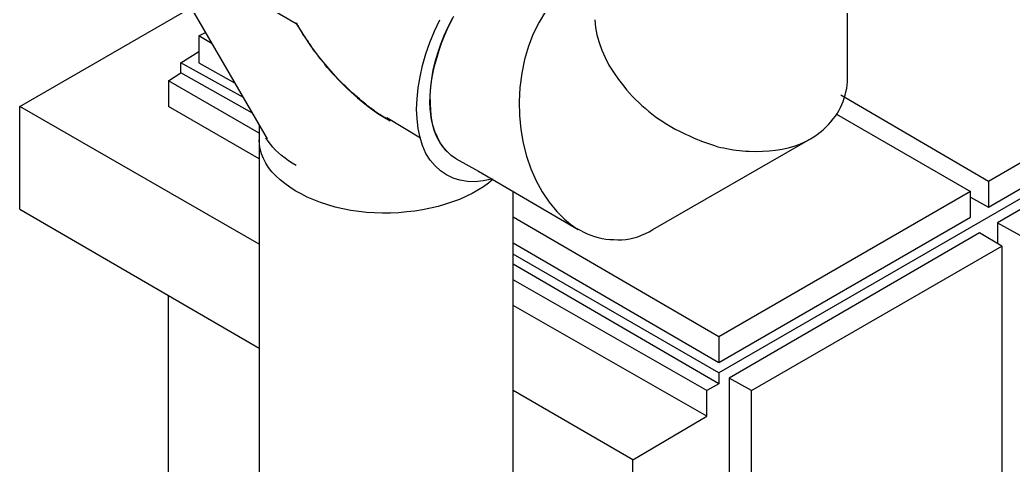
# Model space of a CAD drawing. Header units: metres. Extents: x 20 to 415, y 5 to 292.
# Drawn here: x 217.94 to 232.82, y 157.29 to 163.96 of the extents above; entities that cross this region are included whole.
import ezdxf

# ---------------------------------------------------------------- set-up
doc = ezdxf.new("R2010")
doc.units = ezdxf.units.M
doc.layers.add('ВОЗДУХОВОДЫ', color=7, linetype='Continuous')
doc.layers.add('ОБОРУДОВАНИЕ', color=8, linetype='Continuous')

msp = doc.modelspace()

# ---------------------------------------------------------------- linework, layer by layer
at = {"layer": 'ВОЗДУХОВОДЫ'}
for points in [[(220.232, 164.981), (222.076, 163.908)], [(230.34, 163.02), (230.34, 164.646)], [(220.366, 164.378), (221.64, 162.182)], [(225.813, 164.087), (225.716, 163.927), (225.63, 163.753), (225.558, 163.568), (225.5, 163.371), (225.457, 163.166), (225.428, 162.953), (225.417, 162.741), (225.422, 162.531), (225.442, 162.323), (225.478, 162.119), (225.529, 161.922), (225.594, 161.733), (225.672, 161.553), (225.763, 161.386), (225.867, 161.231), (225.982, 161.092), (226.011, 161.063), (226.04, 161.034), (226.069, 161.006), (226.097, 160.98), (226.126, 160.954), (226.155, 160.929), (226.185, 160.906), (226.217, 160.883), (226.249, 160.861), (226.283, 160.841)], [(223.434, 162.484), (223.414, 162.494), (223.395, 162.504), (223.377, 162.514), (223.36, 162.524), (223.344, 162.534), (223.328, 162.544), (223.312, 162.554), (223.296, 162.564), (223.281, 162.574), (223.266, 162.584), (223.251, 162.599), (223.234, 162.613), (223.217, 162.626), (223.2, 162.639), (223.182, 162.651), (223.165, 162.664), (223.147, 162.677), (223.13, 162.69), (223.114, 162.704), (223.098, 162.718), (223.079, 162.733), (223.06, 162.748), (223.042, 162.763), (223.024, 162.779), (223.006, 162.794), (222.989, 162.809), (222.971, 162.824), (222.953, 162.839), (222.934, 162.854), (222.914, 162.869), (222.899, 162.884), (222.884, 162.899), (222.869, 162.914), (222.854, 162.929), (222.839, 162.944), (222.824, 162.96), (222.809, 162.975), (222.793, 162.99), (222.778, 163.005), (222.763, 163.02), (222.748, 163.035), (222.733, 163.05), (222.718, 163.065), (222.703, 163.08), (222.688, 163.095), (222.673, 163.11), (222.658, 163.125), (222.643, 163.141), (222.627, 163.156), (222.612, 163.171), (222.603, 163.181), (222.594, 163.191), (222.586, 163.201), (222.578, 163.21), (222.57, 163.219), (222.563, 163.228), (222.555, 163.235), (222.547, 163.243), (222.538, 163.249), (222.529, 163.255), (222.524, 163.265), (222.518, 163.275), (222.513, 163.285), (222.507, 163.295), (222.501, 163.305), (222.495, 163.315), (222.488, 163.325), (222.48, 163.335), (222.471, 163.345), (222.462, 163.355), (222.456, 163.361), (222.45, 163.367), (222.443, 163.374), (222.436, 163.382), (222.428, 163.391), (222.42, 163.4), (222.413, 163.409), (222.406, 163.419), (222.4, 163.429), (222.394, 163.439), (222.389, 163.448), (222.383, 163.457), (222.376, 163.466), (222.369, 163.473), (222.361, 163.481), (222.353, 163.488), (222.346, 163.496), (222.339, 163.504), (222.333, 163.513), (222.327, 163.523), (222.322, 163.533), (222.317, 163.543), (222.312, 163.553), (222.306, 163.563), (222.3, 163.573), (222.294, 163.583), (222.287, 163.593), (222.279, 163.603), (222.27, 163.613), (222.26, 163.623), (222.26, 163.628), (222.259, 163.633), (222.256, 163.638), (222.254, 163.643), (222.25, 163.648), (222.246, 163.653), (222.242, 163.659), (222.237, 163.664), (222.232, 163.669), (222.227, 163.674), (222.226, 163.679), (222.225, 163.683), (222.223, 163.688), (222.221, 163.693), (222.218, 163.697), (222.216, 163.7), (222.214, 163.703), (222.212, 163.705), (222.211, 163.707), (222.21, 163.707), (222.205, 163.712), (222.2, 163.717), (222.196, 163.722), (222.191, 163.727), (222.187, 163.732), (222.184, 163.737), (222.181, 163.742), (222.178, 163.747), (222.177, 163.752), (222.177, 163.757), (222.172, 163.762), (222.168, 163.766), (222.166, 163.769), (222.164, 163.772), (222.162, 163.774), (222.161, 163.777), (222.16, 163.78), (222.16, 163.783), (222.16, 163.786), (222.16, 163.791), (222.159, 163.791), (222.158, 163.793), (222.156, 163.795), (222.154, 163.797), (222.151, 163.799), (222.149, 163.802), (222.147, 163.804), (222.145, 163.806), (222.144, 163.807), (222.143, 163.808), (222.143, 163.812), (222.141, 163.816), (222.139, 163.819), (222.137, 163.822), (222.135, 163.824), (222.132, 163.827), (222.13, 163.83), (222.128, 163.833), (222.127, 163.837), (222.126, 163.841), (222.126, 163.842), (222.125, 163.843), (222.123, 163.845), (222.12, 163.847), (222.118, 163.85), (222.116, 163.852), (222.113, 163.854), (222.111, 163.856), (222.11, 163.857), (222.11, 163.858), (222.11, 163.858), (222.11, 163.86), (222.11, 163.862), (222.11, 163.864), (222.11, 163.866), (222.11, 163.869), (222.11, 163.871), (222.11, 163.873), (222.11, 163.874), (222.11, 163.875), (222.109, 163.875), (222.108, 163.875), (222.106, 163.875), (222.104, 163.876), (222.101, 163.877), (222.099, 163.878), (222.096, 163.881), (222.095, 163.883), (222.093, 163.887), (222.093, 163.892), (222.093, 163.892), (222.093, 163.893), (222.093, 163.895), (222.093, 163.897), (222.093, 163.9), (222.093, 163.902), (222.093, 163.905), (222.093, 163.907), (222.093, 163.908), (222.093, 163.908), (222.092, 163.908), (222.091, 163.908), (222.089, 163.908), (222.087, 163.908), (222.084, 163.908), (222.082, 163.908), (222.08, 163.908), (222.078, 163.908), (222.076, 163.908), (222.076, 163.908)], [(222.076, 163.908), (222.186, 163.733), (222.303, 163.562), (222.428, 163.395), (222.56, 163.233), (222.698, 163.079), (222.844, 162.932), (222.995, 162.795), (223.153, 162.668), (223.316, 162.552), (223.484, 162.45)], [(225.009, 161.578), (224.881, 161.551), (224.758, 161.54), (224.642, 161.543), (224.531, 161.562), (224.427, 161.595), (224.33, 161.642), (224.24, 161.703), (224.159, 161.777), (224.085, 161.864), (224.02, 161.964), (223.971, 162.08), (223.932, 162.204), (223.904, 162.338), (223.888, 162.479), (223.882, 162.628), (223.888, 162.783), (223.904, 162.944), (223.932, 163.111), (223.971, 163.281), (224.02, 163.456), (224.081, 163.627), (224.15, 163.796), (224.229, 163.964)], [(224.473, 161.88), (224.419, 161.918), (224.369, 161.96), (224.321, 162.008), (224.278, 162.06), (224.238, 162.117), (224.203, 162.178), (224.171, 162.244), (224.144, 162.314), (224.122, 162.388), (224.104, 162.467), (224.092, 162.549), (224.084, 162.635), (224.081, 162.724), (224.083, 162.817), (224.09, 162.911), (224.101, 163.007), (224.116, 163.106), (224.136, 163.205), (224.16, 163.305), (224.188, 163.405), (224.22, 163.511), (224.256, 163.614), (224.296, 163.717), (224.34, 163.819), (224.387, 163.919), (224.438, 164.017)], [(224.473, 161.88), (224.405, 161.929), (224.343, 161.987), (224.286, 162.052), (224.236, 162.124), (224.192, 162.205), (224.155, 162.293), (224.126, 162.388), (224.105, 162.491), (224.092, 162.601), (224.087, 162.718), (224.086, 162.836), (224.093, 162.957), (224.108, 163.081), (224.131, 163.208), (224.161, 163.336), (224.199, 163.466), (224.244, 163.598), (224.296, 163.729), (224.356, 163.861), (224.423, 163.992)], [(226.552, 163.964), (226.563, 163.851), (226.584, 163.738), (226.615, 163.624), (226.656, 163.51), (226.706, 163.398), (226.764, 163.287), (226.831, 163.178), (226.905, 163.072), (226.987, 162.97), (227.028, 162.916), (227.072, 162.865), (227.116, 162.816), (227.162, 162.769), (227.209, 162.725), (227.258, 162.681), (227.307, 162.639), (227.356, 162.598), (227.406, 162.557), (227.457, 162.517), (227.507, 162.482), (227.557, 162.449), (227.607, 162.416), (227.658, 162.385), (227.708, 162.356), (227.758, 162.328), (227.809, 162.301), (227.859, 162.276), (227.909, 162.253), (227.959, 162.232), (228, 162.212), (228.04, 162.194), (228.081, 162.176), (228.123, 162.159), (228.165, 162.142), (228.208, 162.126), (228.253, 162.11), (228.298, 162.095), (228.346, 162.08), (228.395, 162.064), (228.44, 162.054), (228.486, 162.045), (228.532, 162.035), (228.577, 162.026), (228.624, 162.018), (228.67, 162.011), (228.718, 162.006), (228.766, 162.001), (228.815, 161.998), (228.865, 161.997), (228.965, 161.994), (229.065, 161.996), (229.164, 162.001), (229.261, 162.012), (229.357, 162.027), (229.45, 162.047), (229.54, 162.072), (229.626, 162.103), (229.709, 162.14), (229.786, 162.182)], [(229.786, 162.182), (229.836, 162.213), (229.883, 162.246), (229.928, 162.281), (229.972, 162.318), (230.013, 162.356), (230.052, 162.396), (230.089, 162.437), (230.124, 162.479), (230.158, 162.523), (230.189, 162.567), (230.213, 162.609), (230.235, 162.652), (230.255, 162.696), (230.273, 162.742), (230.289, 162.789), (230.303, 162.838), (230.315, 162.887), (230.326, 162.936), (230.334, 162.986), (230.34, 163.037)], [(223.434, 162.5), (223.937, 162.199)], [(221.523, 162.383), (221.523, 162.165)], [(221.523, 162.165), (221.523, 153.616)], [(225.026, 161.578), (224.957, 161.52), (224.882, 161.464), (224.8, 161.411), (224.713, 161.362), (224.62, 161.317), (224.522, 161.274), (224.419, 161.236), (224.312, 161.201), (224.202, 161.17), (224.087, 161.143), (223.971, 161.119), (223.853, 161.1), (223.733, 161.086), (223.613, 161.075), (223.492, 161.069), (223.372, 161.068), (223.252, 161.071), (223.132, 161.079), (223.014, 161.091), (222.897, 161.109), (222.778, 161.132), (222.662, 161.159), (222.551, 161.191), (222.443, 161.227), (222.34, 161.266), (222.242, 161.309), (222.149, 161.356), (222.063, 161.405), (221.982, 161.457), (221.908, 161.511), (221.836, 161.568), (221.772, 161.628), (221.714, 161.689), (221.664, 161.754), (221.621, 161.819), (221.586, 161.887), (221.559, 161.955), (221.539, 162.025), (221.527, 162.095), (221.523, 162.165)], [(221.523, 162.165), (221.523, 162.165), (221.523, 162.165)], [(225.026, 161.578), (224.957, 161.52), (224.882, 161.464), (224.8, 161.411), (224.713, 161.362), (224.62, 161.317), (224.522, 161.274), (224.419, 161.236), (224.312, 161.201), (224.202, 161.17), (224.087, 161.143), (223.971, 161.119), (223.853, 161.1), (223.733, 161.086), (223.613, 161.075), (223.492, 161.069), (223.372, 161.068), (223.252, 161.071), (223.132, 161.079), (223.014, 161.091), (222.897, 161.109), (222.778, 161.132), (222.662, 161.159), (222.551, 161.191), (222.443, 161.227), (222.34, 161.266), (222.242, 161.309), (222.149, 161.356), (222.063, 161.405), (221.982, 161.457), (221.908, 161.511), (221.836, 161.568), (221.772, 161.628), (221.714, 161.689), (221.664, 161.754), (221.621, 161.819), (221.586, 161.887), (221.559, 161.955), (221.539, 162.025), (221.527, 162.095), (221.523, 162.165)], [(222.076, 161.78), (222.017, 161.815), (221.961, 161.852), (221.909, 161.89), (221.859, 161.93), (221.812, 161.97), (221.768, 162.012), (221.728, 162.056), (221.69, 162.102), (221.655, 162.149), (221.623, 162.199)], [(227.423, 160.824), (229.786, 162.182)], [(224.473, 161.88), (224.808, 161.696)], [(224.808, 161.696), (226.3, 160.824)], [(225.328, 156.5), (225.328, 161.394)], [(226.283, 160.841), (226.334, 160.812), (226.386, 160.785), (226.439, 160.76), (226.492, 160.738), (226.547, 160.719), (226.603, 160.703), (226.66, 160.69), (226.718, 160.681), (226.777, 160.675), (226.836, 160.673), (226.897, 160.67), (226.957, 160.671), (227.017, 160.676), (227.077, 160.685), (227.136, 160.698), (227.195, 160.715), (227.253, 160.737), (227.311, 160.762), (227.367, 160.791), (227.423, 160.824)]]:
    msp.add_lwpolyline(points, dxfattribs=at)
at = {"layer": 'ОБОРУДОВАНИЕ'}
for points in [[(217.936, 162.668), (220.5, 164.143)], [(220.618, 163.724), (220.718, 163.774)], [(220.819, 163.607), (220.618, 163.724)], [(220.618, 163.724), (220.618, 163.322)], [(236.223, 163.724), (232.452, 161.545)], [(220.35, 163.322), (220.618, 163.489)], [(221.288, 162.802), (220.35, 163.322)], [(220.35, 163.171), (220.35, 163.322)], [(220.618, 163.322), (221.154, 163.02)], [(236.491, 163.338), (228.412, 158.679)], [(232.452, 161.159), (236.223, 163.338)], [(220.165, 163.053), (220.35, 163.171)], [(221.422, 162.567), (220.35, 163.171)], [(221.523, 162.266), (220.165, 163.053)], [(220.165, 163.053), (220.165, 162.668)], [(236.357, 163.104), (232.586, 160.925)], [(232.452, 161.545), (230.239, 162.836)], [(221.523, 160.606), (217.936, 162.668)], [(217.936, 161.126), (217.936, 162.668)], [(221.523, 161.88), (220.165, 162.668)], [(230.172, 162.551), (232.183, 161.394)], [(232.452, 161.545), (232.452, 161.159)], [(232.183, 161.394), (228.412, 159.215)], [(232.183, 161.008), (232.183, 161.394)], [(232.183, 161.31), (232.452, 161.159)], [(217.936, 161.126), (221.523, 159.047)], [(228.412, 159.215), (225.328, 161.008)], [(228.412, 158.829), (232.183, 161.008)], [(232.586, 160.925), (232.586, 160.623)], [(232.586, 160.925), (232.921, 160.74)], [(232.318, 160.774), (228.563, 158.595)], [(232.653, 160.573), (232.318, 160.774)], [(225.328, 160.623), (228.412, 158.829)], [(228.898, 158.41), (232.653, 160.573)], [(232.653, 160.573), (232.653, 153.365)], [(228.412, 158.679), (225.328, 160.455)], [(228.412, 158.511), (225.328, 160.304)], [(228.228, 158.41), (225.328, 160.07)], [(220.165, 156.08), (220.165, 159.835)], [(228.228, 158.025), (225.328, 159.684)], [(228.412, 159.215), (228.412, 158.829)], [(228.412, 158.679), (228.412, 158.511)], [(228.563, 158.595), (228.563, 151.387)], [(228.898, 158.41), (228.563, 158.595)], [(227.121, 157.371), (225.328, 158.41)], [(228.412, 158.511), (228.228, 158.41)], [(228.228, 158.025), (228.228, 158.41)], [(228.898, 151.186), (228.898, 158.41)], [(227.121, 157.371), (228.228, 158.025)], [(227.121, 155.829), (227.121, 157.371)]]:
    msp.add_lwpolyline(points, dxfattribs=at)

doc.saveas('drawing.dxf')
